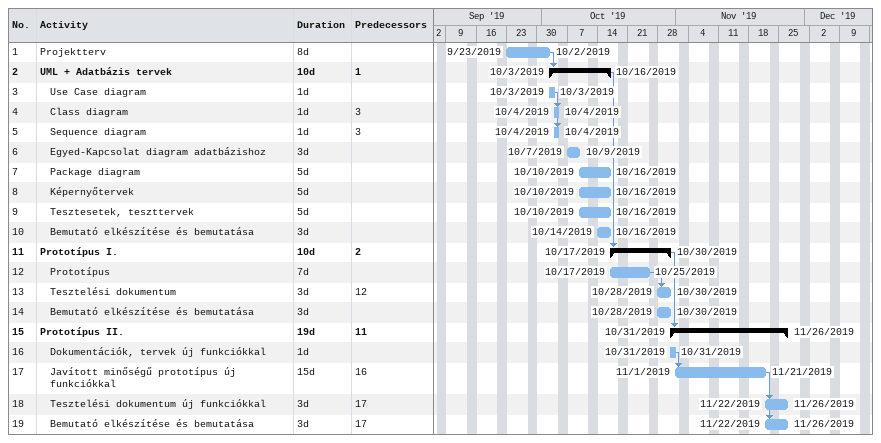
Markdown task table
| ID | Level | Task | Duration | Start | Finish | Predecessors |
|---|---|---|---|---|---|---|
| 1 | 1 | Projektterv | 8d | 2019-09-23 | 2019-10-02 |  |
| 2 | 1 | **UML + Adatbázis tervek** | 10d | 2019-10-03 | 2019-10-16 | 1 |
| 3 | 2 | Use Case diagram | 1d | 2019-10-03 | 2019-10-03 |  |
| 4 | 2 | Class diagram | 1d | 2019-10-04 | 2019-10-04 | 3 |
| 5 | 2 | Sequence diagram | 1d | 2019-10-04 | 2019-10-04 | 3 |
| 6 | 2 | Egyed-Kapcsolat diagram adatbázishoz | 3d | 2019-10-07 | 2019-10-09 |  |
| 7 | 2 | Package diagram | 5d | 2019-10-10 | 2019-10-16 |  |
| 8 | 2 | Képernyőtervek | 5d | 2019-10-10 | 2019-10-16 |  |
| 9 | 2 | Tesztesetek, teszttervek | 5d | 2019-10-10 | 2019-10-16 |  |
| 10 | 2 | Bemutató elkészítése és bemutatása | 3d | 2019-10-14 | 2019-10-16 |  |
| 11 | 1 | **Prototípus I.** | 10d | 2019-10-17 | 2019-10-30 | 2 |
| 12 | 2 | Prototípus | 7d | 2019-10-17 | 2019-10-25 |  |
| 13 | 2 | Tesztelési dokumentum | 3d | 2019-10-28 | 2019-10-30 | 12 |
| 14 | 2 | Bemutató elkészítése és bemutatása | 3d | 2019-10-28 | 2019-10-30 |  |
| 15 | 1 | **Prototípus II.** | 19d | 2019-10-31 | 2019-11-26 | 11 |
| 16 | 2 | Dokumentációk, tervek új funkciókkal | 1d | 2019-10-31 | 2019-10-31 |  |
| 17 | 2 | Javított minőségű prototípus új funkciókkal | 15d | 2019-11-01 | 2019-11-21 | 16 |
| 18 | 2 | Tesztelési dokumentum új funkciókkal | 3d | 2019-11-22 | 2019-11-26 | 17 |
| 19 | 2 | Bemutató elkészítése és bemutatása | 3d | 2019-11-22 | 2019-11-26 | 17 |
